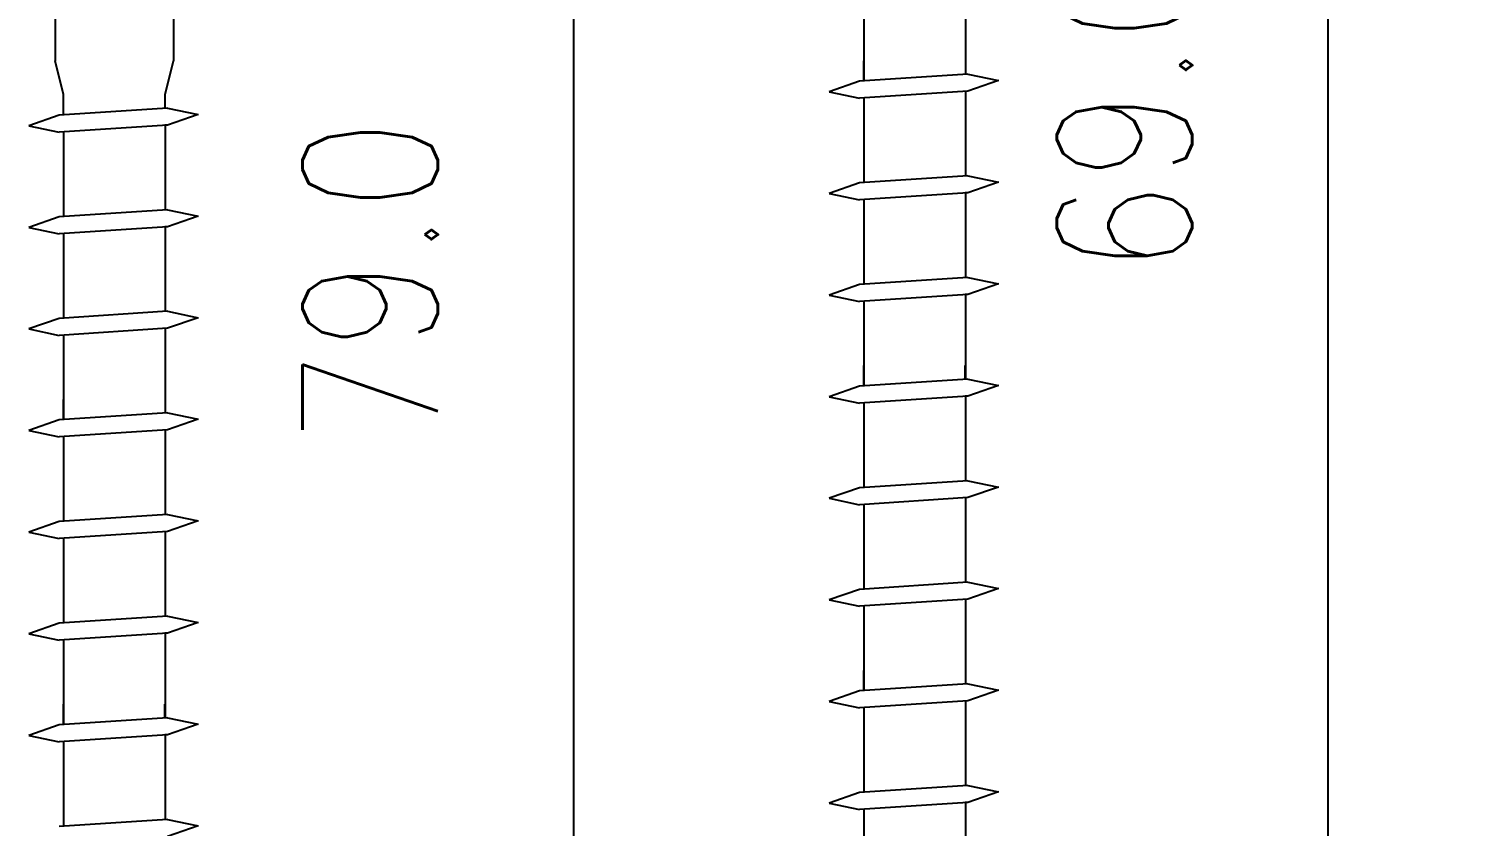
# Model space of a CAD drawing. Header units: millimetres. Extents: x 0 to 23312, y -3206 to 11448.
# Drawn here: x 6713.71 to 6756.06, y -2273.27 to -2249.72 of the extents above; entities that cross this region are included whole.
import ezdxf

# ---------------------------------------------------------------- set-up
doc = ezdxf.new("R2010")
doc.units = ezdxf.units.MM
doc.header["$LTSCALE"] = 10
doc.header["$PDMODE"] = 35
doc.layers.add('02 - Notes & Text', color=251, linetype='Continuous')
doc.layers.add('41 - Detail', color=7, linetype='Continuous')
doc.styles.add('1-2', font='romans.shx', dxfattribs={"width": 0.8, "height": 4})
doc.dimstyles.new('1-2', dxfattribs={"dimtxt": 4, "dimasz": 4, "dimexe": 4, "dimexo": 4, "dimgap": 4, "dimtad": 1, "dimdec": 0, "dimzin": 0, "dimdsep": 46, "dimtxsty": '1-2', "dimblk": 'OBLIQUE', "dimcen": 4, "dimdle": 4, "dimclrd": 251, "dimclre": 251, "dimclrt": 251, "dimadec": 0, "dimazin": 0, "dimtfac": 1, "dimtdec": 0, "dimtix": 1, "dimtmove": 1, "dimatfit": 3, "dimfxl": 1, "dimtolj": 1, "dimtzin": 0, "dimlwd": 25, "dimarcsym": 0})

# ---------------------------------------------------------------- blocks, each defined once
blk = doc.blocks.new('_Oblique')
at = {"color": 0, "linetype": 'ByBlock', "lineweight": -2}
blk.add_line((-0.5, -0.5), (0.5, 0.5), dxfattribs=at)
blk = doc.blocks.new('*D42')
at = {"layer": '02 - Notes & Text', "color": 251, "lineweight": 25, "ltscale": 10, "transparency": 16777216}
blk.add_line((6752.057, -2213.67), (6752.057, -2290.67), dxfattribs=at)
at = {"layer": '02 - Notes & Text', "color": 251, "lineweight": -2, "ltscale": 10, "transparency": 16777216}
for p, q in [((6743.854, -2217.67), (6756.057, -2217.67)), ((6743.86, -2286.67), (6756.057, -2286.67))]:
    blk.add_line(p, q, dxfattribs=at)
at = {"layer": 'Defpoints', "color": 0, "ltscale": 10, "transparency": 16777216}
for p in [(6739.854, -2217.67), (6739.86, -2286.67), (6752.057, -2286.67)]:
    blk.add_point(p, dxfattribs=at)
at = {"layer": '02 - Notes & Text', "color": 251, "lineweight": 25, "ltscale": 10, "transparency": 16777216, "xscale": 4, "yscale": 4, "zscale": 4}
for p, rotation in [((6752.057, -2217.67), 90), ((6752.057, -2286.67), 270)]:
    blk.add_blockref('_Oblique', p, dxfattribs=dict(at, rotation=rotation))
at = {"layer": '02 - Notes & Text', "color": 251, "ltscale": 10, "transparency": 16777216, "insert": (6746.057, -2252.17), "char_height": 4, "attachment_point": 5, "rotation": 90, "style": '1-2'}
blk.add_mtext('\\A1;69.0', dxfattribs=at)
blk = doc.blocks.new('*D43')
at = {"layer": '02 - Notes & Text', "color": 251, "lineweight": 25, "ltscale": 10, "transparency": 16777216}
blk.add_line((6729.786, -2213.67), (6729.786, -2300.67), dxfattribs=at)
at = {"layer": '02 - Notes & Text', "color": 251, "lineweight": -2, "ltscale": 10, "transparency": 16777216}
for p, q in [((6720.233, -2217.67), (6733.786, -2217.67)), ((6720.233, -2296.67), (6733.786, -2296.67))]:
    blk.add_line(p, q, dxfattribs=at)
at = {"layer": 'Defpoints', "color": 0, "ltscale": 10, "transparency": 16777216}
for p in [(6716.233, -2217.67), (6716.233, -2296.67), (6729.786, -2296.67)]:
    blk.add_point(p, dxfattribs=at)
at = {"layer": '02 - Notes & Text', "color": 251, "lineweight": 25, "ltscale": 10, "transparency": 16777216, "xscale": 4, "yscale": 4, "zscale": 4}
for p, rotation in [((6729.786, -2217.67), 90), ((6729.786, -2296.67), 270)]:
    blk.add_blockref('_Oblique', p, dxfattribs=dict(at, rotation=rotation))
at = {"layer": '02 - Notes & Text', "color": 251, "ltscale": 10, "transparency": 16777216, "insert": (6723.786, -2257.17), "char_height": 4, "attachment_point": 5, "rotation": 90, "style": '1-2'}
blk.add_mtext('\\A1;79.0', dxfattribs=at)

msp = doc.modelspace()

# ---------------------------------------------------------------- linework, layer by layer
at = {"layer": '41 - Detail', "color": 251}
for p, q in [((6714.484, -2221.666), (6714.484, -2250.666)), ((6717.984, -2221.666), (6717.984, -2250.666)), ((6738.36, -2248.766), (6738.36, -2251.265)), ((6738.36, -2248.766), (6738.36, -2251.265)), ((6738.36, -2248.766), (6738.36, -2251.265)), ((6738.36, -2248.766), (6738.36, -2251.265)), ((6741.36, -2248.569), (6741.36, -2251.068)), ((6741.36, -2248.569), (6741.36, -2251.068)), ((6741.36, -2248.569), (6741.36, -2251.068)), ((6741.36, -2248.569), (6741.36, -2251.068)), ((6714.734, -2251.666), (6714.484, -2250.666)), ((6717.734, -2251.666), (6717.984, -2250.666)), ((6738.36, -2251.264), (6738.36, -2250.666)), ((6738.235, -2251.272), (6737.335, -2251.585)), ((6738.235, -2251.272), (6737.335, -2251.585)), ((6738.235, -2251.272), (6737.335, -2251.585)), ((6738.235, -2251.272), (6737.335, -2251.585)), ((6738.235, -2251.272), (6737.335, -2251.585)), ((6738.235, -2251.272), (6737.335, -2251.585)), ((6741.435, -2251.064), (6738.235, -2251.272)), ((6741.435, -2251.064), (6738.235, -2251.272)), ((6741.435, -2251.064), (6738.235, -2251.272)), ((6741.435, -2251.064), (6738.235, -2251.272)), ((6741.435, -2251.064), (6738.235, -2251.272)), ((6741.435, -2251.064), (6738.235, -2251.272)), ((6741.435, -2251.064), (6742.335, -2251.252)), ((6741.435, -2251.064), (6742.335, -2251.252)), ((6741.435, -2251.064), (6742.335, -2251.252)), ((6741.435, -2251.064), (6742.335, -2251.252)), ((6741.435, -2251.064), (6742.335, -2251.252)), ((6741.435, -2251.064), (6742.335, -2251.252)), ((6742.335, -2251.252), (6741.435, -2251.565)), ((6742.335, -2251.252), (6741.435, -2251.565)), ((6742.335, -2251.252), (6741.435, -2251.565)), ((6742.335, -2251.252), (6741.435, -2251.565)), ((6742.335, -2251.252), (6741.435, -2251.565)), ((6742.335, -2251.252), (6741.435, -2251.565)), ((6714.733, -2252.264), (6714.733, -2251.666)), ((6717.734, -2252.069), (6717.734, -2251.666)), ((6737.335, -2251.585), (6738.235, -2251.773)), ((6737.335, -2251.585), (6738.235, -2251.773)), ((6737.335, -2251.585), (6738.235, -2251.773)), ((6737.335, -2251.585), (6738.235, -2251.773)), ((6737.335, -2251.585), (6738.235, -2251.773)), ((6737.335, -2251.585), (6738.235, -2251.773)), ((6741.435, -2251.565), (6738.235, -2251.773)), ((6741.435, -2251.565), (6738.235, -2251.773)), ((6741.435, -2251.565), (6738.235, -2251.773)), ((6741.435, -2251.565), (6738.235, -2251.773)), ((6741.435, -2251.565), (6738.235, -2251.773)), ((6741.435, -2251.565), (6738.235, -2251.773)), ((6741.435, -2251.565), (6741.35, -2251.57)), ((6741.435, -2251.565), (6741.35, -2251.57)), ((6741.435, -2251.565), (6741.35, -2251.57)), ((6741.435, -2251.565), (6741.35, -2251.57)), ((6741.435, -2251.565), (6741.35, -2251.57)), ((6741.435, -2251.565), (6741.35, -2251.57)), ((6741.36, -2251.569), (6741.36, -2254.068)), ((6741.36, -2251.569), (6741.36, -2254.068)), ((6741.36, -2251.569), (6741.36, -2254.068)), ((6741.36, -2251.569), (6741.36, -2254.068)), ((6741.36, -2251.569), (6741.36, -2254.068)), ((6741.36, -2251.569), (6741.36, -2254.068)), ((6717.807, -2252.064), (6714.607, -2252.272)), ((6717.807, -2252.064), (6714.607, -2252.272)), ((6717.807, -2252.064), (6718.707, -2252.252)), ((6717.807, -2252.064), (6718.707, -2252.252)), ((6738.36, -2251.766), (6738.36, -2254.265)), ((6738.36, -2251.766), (6738.36, -2254.265)), ((6738.36, -2251.766), (6738.36, -2254.265)), ((6738.36, -2251.766), (6738.36, -2254.265)), ((6738.36, -2251.766), (6738.36, -2254.265)), ((6738.36, -2251.766), (6738.36, -2254.265)), ((6714.607, -2252.272), (6713.707, -2252.585)), ((6714.607, -2252.272), (6713.707, -2252.585)), ((6713.707, -2252.585), (6714.607, -2252.773)), ((6713.707, -2252.585), (6714.607, -2252.773)), ((6717.807, -2252.565), (6714.607, -2252.773)), ((6717.807, -2252.565), (6714.607, -2252.773)), ((6717.807, -2252.565), (6717.723, -2252.57)), ((6717.807, -2252.565), (6717.723, -2252.57)), ((6717.733, -2252.569), (6717.733, -2255.068)), ((6717.733, -2252.569), (6717.733, -2255.068)), ((6718.707, -2252.252), (6717.807, -2252.565)), ((6718.707, -2252.252), (6717.807, -2252.565)), ((6714.733, -2252.766), (6714.733, -2255.265)), ((6714.733, -2252.766), (6714.733, -2255.265)), ((6738.235, -2254.272), (6737.335, -2254.585)), ((6738.235, -2254.272), (6737.335, -2254.585)), ((6738.235, -2254.272), (6737.335, -2254.585)), ((6738.235, -2254.272), (6737.335, -2254.585)), ((6741.435, -2254.064), (6738.235, -2254.272)), ((6741.435, -2254.064), (6738.235, -2254.272)), ((6741.435, -2254.064), (6738.235, -2254.272)), ((6741.435, -2254.064), (6738.235, -2254.272)), ((6741.435, -2254.064), (6742.335, -2254.252)), ((6741.435, -2254.064), (6742.335, -2254.252)), ((6741.435, -2254.064), (6742.335, -2254.252)), ((6741.435, -2254.064), (6742.335, -2254.252)), ((6742.335, -2254.252), (6741.435, -2254.565)), ((6742.335, -2254.252), (6741.435, -2254.565)), ((6742.335, -2254.252), (6741.435, -2254.565)), ((6742.335, -2254.252), (6741.435, -2254.565)), ((6737.335, -2254.585), (6738.235, -2254.773)), ((6737.335, -2254.585), (6738.235, -2254.773)), ((6737.335, -2254.585), (6738.235, -2254.773)), ((6737.335, -2254.585), (6738.235, -2254.773)), ((6741.435, -2254.565), (6738.235, -2254.773)), ((6741.435, -2254.565), (6738.235, -2254.773)), ((6741.435, -2254.565), (6738.235, -2254.773)), ((6741.435, -2254.565), (6738.235, -2254.773)), ((6741.435, -2254.565), (6741.35, -2254.57)), ((6741.435, -2254.565), (6741.35, -2254.57)), ((6741.435, -2254.565), (6741.35, -2254.57)), ((6741.435, -2254.565), (6741.35, -2254.57)), ((6741.36, -2254.569), (6741.36, -2257.068)), ((6741.36, -2254.569), (6741.36, -2257.068)), ((6741.36, -2254.569), (6741.36, -2257.068)), ((6741.36, -2254.569), (6741.36, -2257.068)), ((6717.807, -2255.064), (6714.607, -2255.272)), ((6717.807, -2255.064), (6714.607, -2255.272)), ((6717.807, -2255.064), (6714.607, -2255.272)), ((6717.807, -2255.064), (6714.607, -2255.272)), ((6717.807, -2255.064), (6718.707, -2255.252)), ((6717.807, -2255.064), (6718.707, -2255.252)), ((6717.807, -2255.064), (6718.707, -2255.252)), ((6717.807, -2255.064), (6718.707, -2255.252)), ((6738.36, -2254.766), (6738.36, -2257.265)), ((6738.36, -2254.766), (6738.36, -2257.265)), ((6738.36, -2254.766), (6738.36, -2257.265)), ((6738.36, -2254.766), (6738.36, -2257.265)), ((6714.607, -2255.272), (6713.707, -2255.585)), ((6714.607, -2255.272), (6713.707, -2255.585)), ((6714.607, -2255.272), (6713.707, -2255.585)), ((6714.607, -2255.272), (6713.707, -2255.585)), ((6717.807, -2255.565), (6714.607, -2255.773)), ((6717.807, -2255.565), (6714.607, -2255.773)), ((6717.807, -2255.565), (6714.607, -2255.773)), ((6717.807, -2255.565), (6714.607, -2255.773)), ((6717.807, -2255.565), (6717.723, -2255.57)), ((6717.807, -2255.565), (6717.723, -2255.57)), ((6717.807, -2255.565), (6717.723, -2255.57)), ((6717.807, -2255.565), (6717.723, -2255.57)), ((6717.733, -2255.569), (6717.733, -2258.068)), ((6717.733, -2255.569), (6717.733, -2258.068)), ((6717.733, -2255.569), (6717.733, -2258.068)), ((6717.733, -2255.569), (6717.733, -2258.068)), ((6718.707, -2255.252), (6717.807, -2255.565)), ((6718.707, -2255.252), (6717.807, -2255.565)), ((6718.707, -2255.252), (6717.807, -2255.565)), ((6718.707, -2255.252), (6717.807, -2255.565)), ((6713.707, -2255.585), (6714.607, -2255.773)), ((6713.707, -2255.585), (6714.607, -2255.773)), ((6713.707, -2255.585), (6714.607, -2255.773)), ((6713.707, -2255.585), (6714.607, -2255.773)), ((6714.733, -2255.766), (6714.733, -2258.265)), ((6714.733, -2255.766), (6714.733, -2258.265)), ((6714.733, -2255.766), (6714.733, -2258.265)), ((6714.733, -2255.766), (6714.733, -2258.265)), ((6741.435, -2257.064), (6738.235, -2257.272)), ((6741.435, -2257.064), (6738.235, -2257.272)), ((6741.435, -2257.064), (6738.235, -2257.272)), ((6741.435, -2257.064), (6738.235, -2257.272)), ((6741.435, -2257.064), (6742.335, -2257.252)), ((6741.435, -2257.064), (6742.335, -2257.252)), ((6741.435, -2257.064), (6742.335, -2257.252)), ((6741.435, -2257.064), (6742.335, -2257.252)), ((6742.335, -2257.252), (6741.435, -2257.565)), ((6742.335, -2257.252), (6741.435, -2257.565)), ((6742.335, -2257.252), (6741.435, -2257.565)), ((6742.335, -2257.252), (6741.435, -2257.565)), ((6738.235, -2257.272), (6737.335, -2257.585)), ((6738.235, -2257.272), (6737.335, -2257.585)), ((6738.235, -2257.272), (6737.335, -2257.585)), ((6738.235, -2257.272), (6737.335, -2257.585)), ((6737.335, -2257.585), (6738.235, -2257.773)), ((6737.335, -2257.585), (6738.235, -2257.773)), ((6737.335, -2257.585), (6738.235, -2257.773)), ((6737.335, -2257.585), (6738.235, -2257.773)), ((6741.435, -2257.565), (6738.235, -2257.773)), ((6741.435, -2257.565), (6738.235, -2257.773)), ((6741.435, -2257.565), (6738.235, -2257.773)), ((6741.435, -2257.565), (6738.235, -2257.773)), ((6741.435, -2257.565), (6741.35, -2257.57)), ((6741.435, -2257.565), (6741.35, -2257.57)), ((6741.435, -2257.565), (6741.35, -2257.57)), ((6741.435, -2257.565), (6741.35, -2257.57)), ((6741.36, -2257.569), (6741.36, -2260.068)), ((6741.36, -2257.569), (6741.36, -2260.068)), ((6741.36, -2257.569), (6741.36, -2260.068)), ((6741.36, -2257.569), (6741.36, -2260.068)), ((6717.807, -2258.064), (6714.607, -2258.272)), ((6717.807, -2258.064), (6714.607, -2258.272)), ((6717.807, -2258.064), (6714.607, -2258.272)), ((6717.807, -2258.064), (6714.607, -2258.272)), ((6717.807, -2258.064), (6718.707, -2258.252)), ((6717.807, -2258.064), (6718.707, -2258.252)), ((6717.807, -2258.064), (6718.707, -2258.252)), ((6717.807, -2258.064), (6718.707, -2258.252)), ((6738.36, -2257.766), (6738.36, -2260.265)), ((6738.36, -2257.766), (6738.36, -2260.265)), ((6738.36, -2257.766), (6738.36, -2260.265)), ((6738.36, -2257.766), (6738.36, -2260.265)), ((6714.607, -2258.272), (6713.707, -2258.585)), ((6714.607, -2258.272), (6713.707, -2258.585)), ((6714.607, -2258.272), (6713.707, -2258.585)), ((6714.607, -2258.272), (6713.707, -2258.585)), ((6718.707, -2258.252), (6717.807, -2258.565)), ((6718.707, -2258.252), (6717.807, -2258.565)), ((6718.707, -2258.252), (6717.807, -2258.565)), ((6718.707, -2258.252), (6717.807, -2258.565)), ((6713.707, -2258.585), (6714.607, -2258.773)), ((6713.707, -2258.585), (6714.607, -2258.773)), ((6713.707, -2258.585), (6714.607, -2258.773)), ((6713.707, -2258.585), (6714.607, -2258.773)), ((6717.807, -2258.565), (6714.607, -2258.773)), ((6717.807, -2258.565), (6714.607, -2258.773)), ((6717.807, -2258.565), (6714.607, -2258.773)), ((6717.807, -2258.565), (6714.607, -2258.773)), ((6714.733, -2258.766), (6714.733, -2261.265)), ((6714.733, -2258.766), (6714.733, -2261.265)), ((6714.733, -2258.766), (6714.733, -2261.265)), ((6714.733, -2258.766), (6714.733, -2261.265)), ((6717.807, -2258.565), (6717.723, -2258.57)), ((6717.807, -2258.565), (6717.723, -2258.57)), ((6717.807, -2258.565), (6717.723, -2258.57)), ((6717.807, -2258.565), (6717.723, -2258.57)), ((6717.733, -2258.569), (6717.733, -2261.068)), ((6717.733, -2258.569), (6717.733, -2261.068)), ((6717.733, -2258.569), (6717.733, -2261.068)), ((6717.733, -2258.569), (6717.733, -2261.068)), ((6738.36, -2260.264), (6738.36, -2259.666)), ((6741.35, -2260.069), (6741.35, -2259.666)), ((6741.435, -2260.064), (6738.235, -2260.272)), ((6741.435, -2260.064), (6738.235, -2260.272)), ((6741.435, -2260.064), (6738.235, -2260.272)), ((6741.435, -2260.064), (6738.235, -2260.272)), ((6741.435, -2260.064), (6738.235, -2260.272)), ((6741.435, -2260.064), (6738.235, -2260.272)), ((6741.435, -2260.064), (6742.335, -2260.252)), ((6741.435, -2260.064), (6742.335, -2260.252)), ((6741.435, -2260.064), (6742.335, -2260.252)), ((6741.435, -2260.064), (6742.335, -2260.252)), ((6741.435, -2260.064), (6742.335, -2260.252)), ((6741.435, -2260.064), (6742.335, -2260.252)), ((6738.235, -2260.272), (6737.335, -2260.585)), ((6738.235, -2260.272), (6737.335, -2260.585)), ((6738.235, -2260.272), (6737.335, -2260.585)), ((6738.235, -2260.272), (6737.335, -2260.585)), ((6738.235, -2260.272), (6737.335, -2260.585)), ((6738.235, -2260.272), (6737.335, -2260.585)), ((6737.335, -2260.585), (6738.235, -2260.773)), ((6737.335, -2260.585), (6738.235, -2260.773)), ((6737.335, -2260.585), (6738.235, -2260.773)), ((6737.335, -2260.585), (6738.235, -2260.773)), ((6737.335, -2260.585), (6738.235, -2260.773)), ((6737.335, -2260.585), (6738.235, -2260.773)), ((6741.435, -2260.565), (6738.235, -2260.773)), ((6741.435, -2260.565), (6738.235, -2260.773)), ((6741.435, -2260.565), (6738.235, -2260.773)), ((6741.435, -2260.565), (6738.235, -2260.773)), ((6741.435, -2260.565), (6738.235, -2260.773)), ((6741.435, -2260.565), (6738.235, -2260.773)), ((6741.435, -2260.565), (6741.35, -2260.57)), ((6741.435, -2260.565), (6741.35, -2260.57)), ((6741.435, -2260.565), (6741.35, -2260.57)), ((6741.435, -2260.565), (6741.35, -2260.57)), ((6741.435, -2260.565), (6741.35, -2260.57)), ((6741.435, -2260.565), (6741.35, -2260.57)), ((6741.36, -2260.569), (6741.36, -2263.068)), ((6741.36, -2260.569), (6741.36, -2263.068)), ((6741.36, -2260.569), (6741.36, -2263.068)), ((6741.36, -2260.569), (6741.36, -2263.068)), ((6741.36, -2260.569), (6741.36, -2263.068)), ((6741.36, -2260.569), (6741.36, -2263.068)), ((6742.335, -2260.252), (6741.435, -2260.565)), ((6742.335, -2260.252), (6741.435, -2260.565)), ((6742.335, -2260.252), (6741.435, -2260.565)), ((6742.335, -2260.252), (6741.435, -2260.565)), ((6742.335, -2260.252), (6741.435, -2260.565)), ((6742.335, -2260.252), (6741.435, -2260.565)), ((6717.807, -2261.064), (6714.607, -2261.272)), ((6717.807, -2261.064), (6714.607, -2261.272)), ((6717.807, -2261.064), (6714.607, -2261.272)), ((6717.807, -2261.064), (6714.607, -2261.272)), ((6717.807, -2261.064), (6714.607, -2261.272)), ((6717.807, -2261.064), (6714.607, -2261.272)), ((6714.733, -2261.264), (6714.733, -2260.666)), ((6717.807, -2261.064), (6718.707, -2261.252)), ((6717.807, -2261.064), (6718.707, -2261.252)), ((6717.807, -2261.064), (6718.707, -2261.252)), ((6717.807, -2261.064), (6718.707, -2261.252)), ((6717.807, -2261.064), (6718.707, -2261.252)), ((6717.807, -2261.064), (6718.707, -2261.252)), ((6738.36, -2260.766), (6738.36, -2263.265)), ((6738.36, -2260.766), (6738.36, -2263.265)), ((6738.36, -2260.766), (6738.36, -2263.265)), ((6738.36, -2260.766), (6738.36, -2263.265)), ((6738.36, -2260.766), (6738.36, -2263.265)), ((6738.36, -2260.766), (6738.36, -2263.265)), ((6714.607, -2261.272), (6713.707, -2261.585)), ((6714.607, -2261.272), (6713.707, -2261.585)), ((6714.607, -2261.272), (6713.707, -2261.585)), ((6714.607, -2261.272), (6713.707, -2261.585)), ((6714.607, -2261.272), (6713.707, -2261.585)), ((6714.607, -2261.272), (6713.707, -2261.585)), ((6718.707, -2261.252), (6717.807, -2261.565)), ((6718.707, -2261.252), (6717.807, -2261.565)), ((6718.707, -2261.252), (6717.807, -2261.565)), ((6718.707, -2261.252), (6717.807, -2261.565)), ((6718.707, -2261.252), (6717.807, -2261.565)), ((6718.707, -2261.252), (6717.807, -2261.565)), ((6713.707, -2261.585), (6714.607, -2261.773)), ((6713.707, -2261.585), (6714.607, -2261.773)), ((6713.707, -2261.585), (6714.607, -2261.773)), ((6713.707, -2261.585), (6714.607, -2261.773)), ((6713.707, -2261.585), (6714.607, -2261.773)), ((6713.707, -2261.585), (6714.607, -2261.773)), ((6717.807, -2261.565), (6714.607, -2261.773)), ((6717.807, -2261.565), (6714.607, -2261.773)), ((6717.807, -2261.565), (6714.607, -2261.773)), ((6717.807, -2261.565), (6714.607, -2261.773)), ((6717.807, -2261.565), (6714.607, -2261.773)), ((6717.807, -2261.565), (6714.607, -2261.773)), ((6714.733, -2261.766), (6714.733, -2264.265)), ((6714.733, -2261.766), (6714.733, -2264.265)), ((6714.733, -2261.766), (6714.733, -2264.265)), ((6714.733, -2261.766), (6714.733, -2264.265)), ((6714.733, -2261.766), (6714.733, -2264.265)), ((6714.733, -2261.766), (6714.733, -2264.265)), ((6717.807, -2261.565), (6717.723, -2261.57)), ((6717.807, -2261.565), (6717.723, -2261.57)), ((6717.807, -2261.565), (6717.723, -2261.57)), ((6717.807, -2261.565), (6717.723, -2261.57)), ((6717.807, -2261.565), (6717.723, -2261.57)), ((6717.807, -2261.565), (6717.723, -2261.57)), ((6717.733, -2261.569), (6717.733, -2264.068)), ((6717.733, -2261.569), (6717.733, -2264.068)), ((6717.733, -2261.569), (6717.733, -2264.068)), ((6717.733, -2261.569), (6717.733, -2264.068)), ((6717.733, -2261.569), (6717.733, -2264.068)), ((6717.733, -2261.569), (6717.733, -2264.068)), ((6741.435, -2263.064), (6738.235, -2263.272)), ((6741.435, -2263.064), (6738.235, -2263.272)), ((6741.435, -2263.064), (6738.235, -2263.272)), ((6741.435, -2263.064), (6738.235, -2263.272)), ((6741.435, -2263.064), (6742.335, -2263.252)), ((6741.435, -2263.064), (6742.335, -2263.252)), ((6741.435, -2263.064), (6742.335, -2263.252)), ((6741.435, -2263.064), (6742.335, -2263.252)), ((6738.235, -2263.272), (6737.335, -2263.585)), ((6738.235, -2263.272), (6737.335, -2263.585)), ((6738.235, -2263.272), (6737.335, -2263.585)), ((6738.235, -2263.272), (6737.335, -2263.585)), ((6737.335, -2263.585), (6738.235, -2263.773)), ((6737.335, -2263.585), (6738.235, -2263.773)), ((6737.335, -2263.585), (6738.235, -2263.773)), ((6737.335, -2263.585), (6738.235, -2263.773)), ((6741.435, -2263.565), (6738.235, -2263.773)), ((6741.435, -2263.565), (6738.235, -2263.773)), ((6741.435, -2263.565), (6738.235, -2263.773)), ((6741.435, -2263.565), (6738.235, -2263.773)), ((6741.435, -2263.565), (6741.35, -2263.57)), ((6741.435, -2263.565), (6741.35, -2263.57)), ((6741.435, -2263.565), (6741.35, -2263.57)), ((6741.435, -2263.565), (6741.35, -2263.57)), ((6741.36, -2263.569), (6741.36, -2266.068)), ((6741.36, -2263.569), (6741.36, -2266.068)), ((6741.36, -2263.569), (6741.36, -2266.068)), ((6741.36, -2263.569), (6741.36, -2266.068)), ((6742.335, -2263.252), (6741.435, -2263.565)), ((6742.335, -2263.252), (6741.435, -2263.565)), ((6742.335, -2263.252), (6741.435, -2263.565)), ((6742.335, -2263.252), (6741.435, -2263.565)), ((6738.36, -2263.766), (6738.36, -2266.265)), ((6738.36, -2263.766), (6738.36, -2266.265)), ((6738.36, -2263.766), (6738.36, -2266.265)), ((6738.36, -2263.766), (6738.36, -2266.265)), ((6714.607, -2264.272), (6713.707, -2264.585)), ((6714.607, -2264.272), (6713.707, -2264.585)), ((6714.607, -2264.272), (6713.707, -2264.585)), ((6714.607, -2264.272), (6713.707, -2264.585)), ((6717.807, -2264.064), (6714.607, -2264.272)), ((6717.807, -2264.064), (6714.607, -2264.272)), ((6717.807, -2264.064), (6714.607, -2264.272)), ((6717.807, -2264.064), (6714.607, -2264.272)), ((6717.807, -2264.064), (6718.707, -2264.252)), ((6717.807, -2264.064), (6718.707, -2264.252)), ((6717.807, -2264.064), (6718.707, -2264.252)), ((6717.807, -2264.064), (6718.707, -2264.252)), ((6718.707, -2264.252), (6717.807, -2264.565)), ((6718.707, -2264.252), (6717.807, -2264.565)), ((6718.707, -2264.252), (6717.807, -2264.565)), ((6718.707, -2264.252), (6717.807, -2264.565)), ((6713.707, -2264.585), (6714.607, -2264.773)), ((6713.707, -2264.585), (6714.607, -2264.773)), ((6713.707, -2264.585), (6714.607, -2264.773)), ((6713.707, -2264.585), (6714.607, -2264.773)), ((6717.807, -2264.565), (6714.607, -2264.773)), ((6717.807, -2264.565), (6714.607, -2264.773)), ((6717.807, -2264.565), (6714.607, -2264.773)), ((6717.807, -2264.565), (6714.607, -2264.773)), ((6714.733, -2264.766), (6714.733, -2267.265)), ((6714.733, -2264.766), (6714.733, -2267.265)), ((6714.733, -2264.766), (6714.733, -2267.265)), ((6714.733, -2264.766), (6714.733, -2267.265)), ((6717.807, -2264.565), (6717.723, -2264.57)), ((6717.807, -2264.565), (6717.723, -2264.57)), ((6717.807, -2264.565), (6717.723, -2264.57)), ((6717.807, -2264.565), (6717.723, -2264.57)), ((6717.733, -2264.569), (6717.733, -2267.068)), ((6717.733, -2264.569), (6717.733, -2267.068)), ((6717.733, -2264.569), (6717.733, -2267.068)), ((6717.733, -2264.569), (6717.733, -2267.068)), ((6741.435, -2266.064), (6738.235, -2266.272)), ((6741.435, -2266.064), (6738.235, -2266.272)), ((6741.435, -2266.064), (6738.235, -2266.272)), ((6741.435, -2266.064), (6738.235, -2266.272)), ((6741.435, -2266.064), (6742.335, -2266.252)), ((6741.435, -2266.064), (6742.335, -2266.252)), ((6741.435, -2266.064), (6742.335, -2266.252)), ((6741.435, -2266.064), (6742.335, -2266.252)), ((6738.235, -2266.272), (6737.335, -2266.585)), ((6738.235, -2266.272), (6737.335, -2266.585)), ((6738.235, -2266.272), (6737.335, -2266.585)), ((6738.235, -2266.272), (6737.335, -2266.585)), ((6741.435, -2266.565), (6738.235, -2266.773)), ((6741.435, -2266.565), (6738.235, -2266.773)), ((6741.435, -2266.565), (6738.235, -2266.773)), ((6741.435, -2266.565), (6738.235, -2266.773)), ((6741.435, -2266.565), (6741.35, -2266.57)), ((6741.435, -2266.565), (6741.35, -2266.57)), ((6741.435, -2266.565), (6741.35, -2266.57)), ((6741.435, -2266.565), (6741.35, -2266.57)), ((6741.36, -2266.569), (6741.36, -2269.068)), ((6741.36, -2266.569), (6741.36, -2269.068)), ((6741.36, -2266.569), (6741.36, -2269.068)), ((6741.36, -2266.569), (6741.36, -2269.068)), ((6742.335, -2266.252), (6741.435, -2266.565)), ((6742.335, -2266.252), (6741.435, -2266.565)), ((6742.335, -2266.252), (6741.435, -2266.565)), ((6742.335, -2266.252), (6741.435, -2266.565)), ((6737.335, -2266.585), (6738.235, -2266.773)), ((6737.335, -2266.585), (6738.235, -2266.773)), ((6737.335, -2266.585), (6738.235, -2266.773)), ((6737.335, -2266.585), (6738.235, -2266.773)), ((6738.36, -2266.766), (6738.36, -2269.265)), ((6738.36, -2266.766), (6738.36, -2269.265)), ((6738.36, -2266.766), (6738.36, -2269.265)), ((6738.36, -2266.766), (6738.36, -2269.265)), ((6714.607, -2267.272), (6713.707, -2267.585)), ((6714.607, -2267.272), (6713.707, -2267.585)), ((6714.607, -2267.272), (6713.707, -2267.585)), ((6714.607, -2267.272), (6713.707, -2267.585)), ((6717.807, -2267.064), (6714.607, -2267.272)), ((6717.807, -2267.064), (6714.607, -2267.272)), ((6717.807, -2267.064), (6714.607, -2267.272)), ((6717.807, -2267.064), (6714.607, -2267.272)), ((6717.807, -2267.064), (6718.707, -2267.252)), ((6717.807, -2267.064), (6718.707, -2267.252)), ((6717.807, -2267.064), (6718.707, -2267.252)), ((6717.807, -2267.064), (6718.707, -2267.252)), ((6718.707, -2267.252), (6717.807, -2267.565)), ((6718.707, -2267.252), (6717.807, -2267.565)), ((6718.707, -2267.252), (6717.807, -2267.565)), ((6718.707, -2267.252), (6717.807, -2267.565)), ((6713.707, -2267.585), (6714.607, -2267.773)), ((6713.707, -2267.585), (6714.607, -2267.773)), ((6713.707, -2267.585), (6714.607, -2267.773)), ((6713.707, -2267.585), (6714.607, -2267.773)), ((6717.807, -2267.565), (6714.607, -2267.773)), ((6717.807, -2267.565), (6714.607, -2267.773)), ((6717.807, -2267.565), (6714.607, -2267.773)), ((6717.807, -2267.565), (6714.607, -2267.773)), ((6714.733, -2267.766), (6714.733, -2270.265)), ((6714.733, -2267.766), (6714.733, -2270.265)), ((6714.733, -2267.766), (6714.733, -2270.265)), ((6714.733, -2267.766), (6714.733, -2270.265)), ((6717.807, -2267.565), (6717.723, -2267.57)), ((6717.807, -2267.565), (6717.723, -2267.57)), ((6717.807, -2267.565), (6717.723, -2267.57)), ((6717.807, -2267.565), (6717.723, -2267.57)), ((6717.733, -2267.569), (6717.733, -2270.068)), ((6717.733, -2267.569), (6717.733, -2270.068)), ((6717.733, -2267.569), (6717.733, -2270.068)), ((6717.733, -2267.569), (6717.733, -2270.068)), ((6738.36, -2269.264), (6738.36, -2268.666)), ((6741.435, -2269.064), (6738.235, -2269.272)), ((6741.435, -2269.064), (6738.235, -2269.272)), ((6741.435, -2269.064), (6738.235, -2269.272)), ((6741.435, -2269.064), (6738.235, -2269.272)), ((6741.435, -2269.064), (6738.235, -2269.272)), ((6741.435, -2269.064), (6738.235, -2269.272)), ((6741.435, -2269.064), (6742.335, -2269.252)), ((6741.435, -2269.064), (6742.335, -2269.252)), ((6741.435, -2269.064), (6742.335, -2269.252)), ((6741.435, -2269.064), (6742.335, -2269.252)), ((6741.435, -2269.064), (6742.335, -2269.252)), ((6741.435, -2269.064), (6742.335, -2269.252)), ((6738.235, -2269.272), (6737.335, -2269.585)), ((6738.235, -2269.272), (6737.335, -2269.585)), ((6738.235, -2269.272), (6737.335, -2269.585)), ((6738.235, -2269.272), (6737.335, -2269.585)), ((6738.235, -2269.272), (6737.335, -2269.585)), ((6738.235, -2269.272), (6737.335, -2269.585)), ((6742.335, -2269.252), (6741.435, -2269.565)), ((6742.335, -2269.252), (6741.435, -2269.565)), ((6742.335, -2269.252), (6741.435, -2269.565)), ((6742.335, -2269.252), (6741.435, -2269.565)), ((6742.335, -2269.252), (6741.435, -2269.565)), ((6742.335, -2269.252), (6741.435, -2269.565)), ((6714.733, -2270.264), (6714.733, -2269.666)), ((6717.723, -2270.069), (6717.723, -2269.666)), ((6737.335, -2269.585), (6738.235, -2269.773)), ((6737.335, -2269.585), (6738.235, -2269.773)), ((6737.335, -2269.585), (6738.235, -2269.773)), ((6737.335, -2269.585), (6738.235, -2269.773)), ((6737.335, -2269.585), (6738.235, -2269.773)), ((6737.335, -2269.585), (6738.235, -2269.773)), ((6741.435, -2269.565), (6738.235, -2269.773)), ((6741.435, -2269.565), (6738.235, -2269.773)), ((6741.435, -2269.565), (6738.235, -2269.773)), ((6741.435, -2269.565), (6738.235, -2269.773)), ((6741.435, -2269.565), (6738.235, -2269.773)), ((6741.435, -2269.565), (6738.235, -2269.773)), ((6738.36, -2269.766), (6738.36, -2272.265)), ((6738.36, -2269.766), (6738.36, -2272.265)), ((6738.36, -2269.766), (6738.36, -2272.265)), ((6738.36, -2269.766), (6738.36, -2272.265)), ((6738.36, -2269.766), (6738.36, -2272.265)), ((6738.36, -2269.766), (6738.36, -2272.265)), ((6741.435, -2269.565), (6741.35, -2269.57)), ((6741.435, -2269.565), (6741.35, -2269.57)), ((6741.435, -2269.565), (6741.35, -2269.57)), ((6741.435, -2269.565), (6741.35, -2269.57)), ((6741.435, -2269.565), (6741.35, -2269.57)), ((6741.435, -2269.565), (6741.35, -2269.57)), ((6741.36, -2269.569), (6741.36, -2272.068)), ((6741.36, -2269.569), (6741.36, -2272.068)), ((6741.36, -2269.569), (6741.36, -2272.068)), ((6741.36, -2269.569), (6741.36, -2272.068)), ((6741.36, -2269.569), (6741.36, -2272.068)), ((6741.36, -2269.569), (6741.36, -2272.068)), ((6714.607, -2270.272), (6713.707, -2270.585)), ((6714.607, -2270.272), (6713.707, -2270.585)), ((6714.607, -2270.272), (6713.707, -2270.585)), ((6714.607, -2270.272), (6713.707, -2270.585)), ((6714.607, -2270.272), (6713.707, -2270.585)), ((6714.607, -2270.272), (6713.707, -2270.585)), ((6717.807, -2270.064), (6714.607, -2270.272)), ((6717.807, -2270.064), (6714.607, -2270.272)), ((6717.807, -2270.064), (6714.607, -2270.272)), ((6717.807, -2270.064), (6714.607, -2270.272)), ((6717.807, -2270.064), (6714.607, -2270.272)), ((6717.807, -2270.064), (6714.607, -2270.272)), ((6717.807, -2270.064), (6718.707, -2270.252)), ((6717.807, -2270.064), (6718.707, -2270.252)), ((6717.807, -2270.064), (6718.707, -2270.252)), ((6717.807, -2270.064), (6718.707, -2270.252)), ((6717.807, -2270.064), (6718.707, -2270.252)), ((6717.807, -2270.064), (6718.707, -2270.252)), ((6718.707, -2270.252), (6717.807, -2270.565)), ((6718.707, -2270.252), (6717.807, -2270.565)), ((6718.707, -2270.252), (6717.807, -2270.565)), ((6718.707, -2270.252), (6717.807, -2270.565)), ((6718.707, -2270.252), (6717.807, -2270.565)), ((6718.707, -2270.252), (6717.807, -2270.565)), ((6713.707, -2270.585), (6714.607, -2270.773)), ((6713.707, -2270.585), (6714.607, -2270.773)), ((6713.707, -2270.585), (6714.607, -2270.773)), ((6713.707, -2270.585), (6714.607, -2270.773)), ((6713.707, -2270.585), (6714.607, -2270.773)), ((6713.707, -2270.585), (6714.607, -2270.773)), ((6717.807, -2270.565), (6714.607, -2270.773)), ((6717.807, -2270.565), (6714.607, -2270.773)), ((6717.807, -2270.565), (6714.607, -2270.773)), ((6717.807, -2270.565), (6714.607, -2270.773)), ((6717.807, -2270.565), (6714.607, -2270.773)), ((6717.807, -2270.565), (6714.607, -2270.773)), ((6714.733, -2270.766), (6714.733, -2273.265)), ((6714.733, -2270.766), (6714.733, -2273.265)), ((6714.733, -2270.766), (6714.733, -2273.265)), ((6714.733, -2270.766), (6714.733, -2273.265)), ((6714.733, -2270.766), (6714.733, -2273.265)), ((6714.733, -2270.766), (6714.733, -2273.265)), ((6717.807, -2270.565), (6717.723, -2270.57)), ((6717.807, -2270.565), (6717.723, -2270.57)), ((6717.807, -2270.565), (6717.723, -2270.57)), ((6717.807, -2270.565), (6717.723, -2270.57)), ((6717.807, -2270.565), (6717.723, -2270.57)), ((6717.807, -2270.565), (6717.723, -2270.57)), ((6717.733, -2270.569), (6717.733, -2273.068)), ((6717.733, -2270.569), (6717.733, -2273.068)), ((6717.733, -2270.569), (6717.733, -2273.068)), ((6717.733, -2270.569), (6717.733, -2273.068)), ((6717.733, -2270.569), (6717.733, -2273.068)), ((6717.733, -2270.569), (6717.733, -2273.068)), ((6741.435, -2272.064), (6738.235, -2272.272)), ((6741.435, -2272.064), (6738.235, -2272.272)), ((6741.435, -2272.064), (6738.235, -2272.272)), ((6741.435, -2272.064), (6738.235, -2272.272)), ((6741.435, -2272.064), (6742.335, -2272.252)), ((6741.435, -2272.064), (6742.335, -2272.252)), ((6741.435, -2272.064), (6742.335, -2272.252)), ((6741.435, -2272.064), (6742.335, -2272.252)), ((6738.235, -2272.272), (6737.335, -2272.585)), ((6738.235, -2272.272), (6737.335, -2272.585)), ((6738.235, -2272.272), (6737.335, -2272.585)), ((6738.235, -2272.272), (6737.335, -2272.585)), ((6742.335, -2272.252), (6741.435, -2272.565)), ((6742.335, -2272.252), (6741.435, -2272.565)), ((6742.335, -2272.252), (6741.435, -2272.565)), ((6742.335, -2272.252), (6741.435, -2272.565)), ((6737.335, -2272.585), (6738.235, -2272.773)), ((6737.335, -2272.585), (6738.235, -2272.773)), ((6737.335, -2272.585), (6738.235, -2272.773)), ((6737.335, -2272.585), (6738.235, -2272.773)), ((6741.435, -2272.565), (6738.235, -2272.773)), ((6741.435, -2272.565), (6738.235, -2272.773)), ((6741.435, -2272.565), (6738.235, -2272.773)), ((6741.435, -2272.565), (6738.235, -2272.773)), ((6738.36, -2272.766), (6738.36, -2275.265)), ((6738.36, -2272.766), (6738.36, -2275.265)), ((6738.36, -2272.766), (6738.36, -2275.265)), ((6738.36, -2272.766), (6738.36, -2275.265)), ((6741.435, -2272.565), (6741.35, -2272.57)), ((6741.435, -2272.565), (6741.35, -2272.57)), ((6741.435, -2272.565), (6741.35, -2272.57)), ((6741.435, -2272.565), (6741.35, -2272.57)), ((6741.36, -2272.569), (6741.36, -2275.068)), ((6741.36, -2272.569), (6741.36, -2275.068)), ((6741.36, -2272.569), (6741.36, -2275.068)), ((6741.36, -2272.569), (6741.36, -2275.068)), ((6717.807, -2273.064), (6714.607, -2273.272)), ((6717.807, -2273.064), (6714.607, -2273.272)), ((6717.807, -2273.064), (6714.607, -2273.272)), ((6717.807, -2273.064), (6714.607, -2273.272)), ((6717.807, -2273.064), (6718.707, -2273.252)), ((6717.807, -2273.064), (6718.707, -2273.252)), ((6717.807, -2273.064), (6718.707, -2273.252)), ((6717.807, -2273.064), (6718.707, -2273.252)), ((6718.707, -2273.252), (6717.807, -2273.565)), ((6718.707, -2273.252), (6717.807, -2273.565)), ((6718.707, -2273.252), (6717.807, -2273.565)), ((6718.707, -2273.252), (6717.807, -2273.565))]:
    msp.add_line(p, q, dxfattribs=at)

# ---------------------------------------------------------------- dimensions: what is measured, and where the dimension line sits
at = {"layer": '02 - Notes & Text', "ltscale": 10}
for base, p1, p2, picture, middle in [((6729.786, -2296.67), (6716.233, -2217.67), (6716.233, -2296.67), '*D43', (6723.786, -2257.17)), ((6752.057, -2286.67), (6739.854, -2217.67), (6739.86, -2286.67), '*D42', (6746.057, -2252.17))]:
    dim = msp.add_linear_dim(base=base, p1=p1, p2=p2, angle=90, dimstyle='1-2', override={"dimdec": 1}, dxfattribs=at)
    dim.commit()
    dim.dimension.update_dxf_attribs({"geometry": picture, "text_midpoint": middle})

doc.saveas('drawing.dxf')
